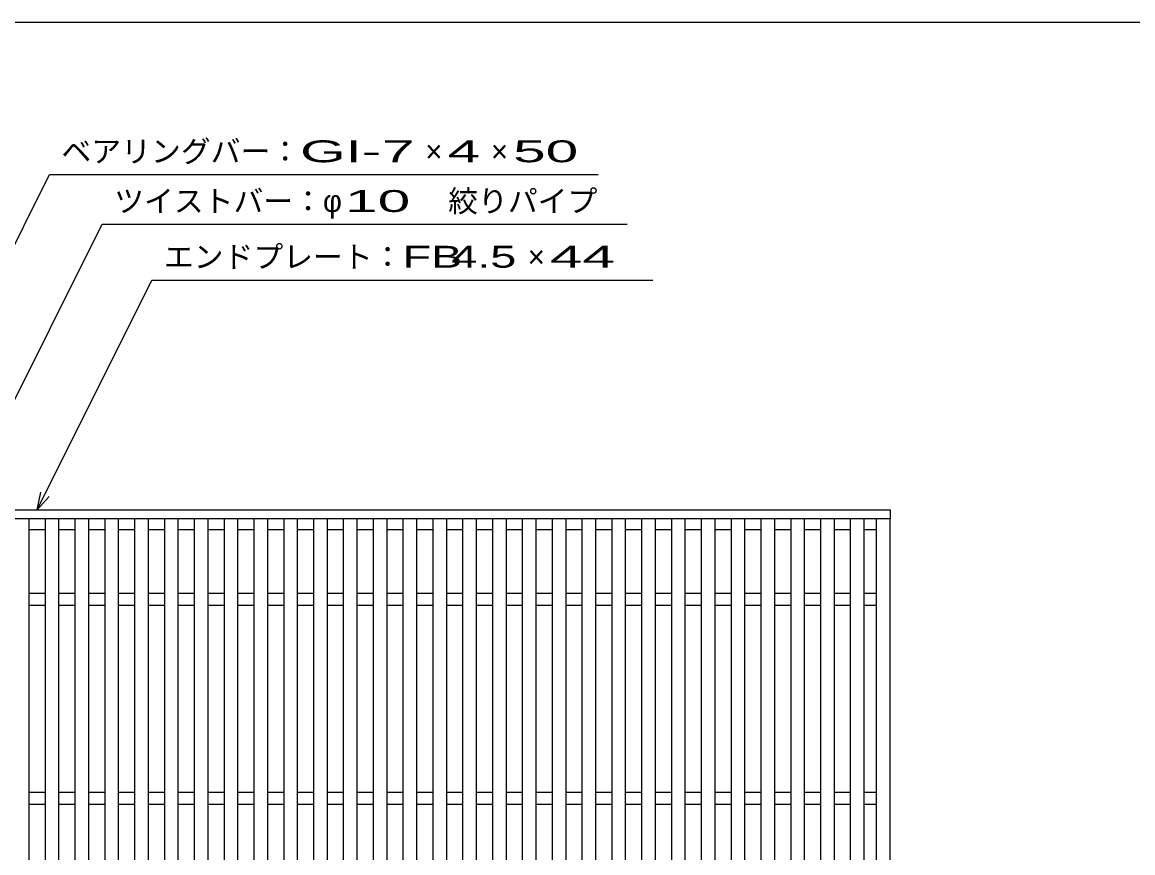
# Model space of a CAD drawing. Units: millimetres, scale not verified. Extents: x -1092 to 1042, y -770 to 629.
# Drawn here: x -692 to -133, y 212 to 629 of the extents above; entities that cross this region are included whole.
import ezdxf
from ezdxf.enums import TextEntityAlignment as Align

# ---------------------------------------------------------------- set-up
doc = ezdxf.new("R2010")
doc.units = ezdxf.units.MM
doc.header["$LTSCALE"] = 6
for name, color, linetype, lineweight in [('0_2', 150, 'Continuous', 25), ('16', 3, 'Continuous', 25), ('22', 4, 'Continuous', 25)]:
    doc.layers.add(name, color=color, linetype=linetype, lineweight=lineweight)
doc.styles.add('ベクトル', font='')
doc.styles.get('ベクトル').set_extended_font_data('ベクトル')

msp = doc.modelspace()

# ---------------------------------------------------------------- linework, layer by layer
at = {"layer": '0_2'}
msp.add_line((-1034.4, 629.1), (1041.6, 629.1), dxfattribs=at)
at = {"layer": '16'}
for p, q in [((-845, 384), (-255, 384)), ((-255, 384), (-255, 379.5)), ((-255, 379.5), (-845, 379.5)), ((-688, 379.5), (-695, 379.5)), ((-688, -201.5), (-688, 379.5)), ((-680, 379.5), (-680, -201.5)), ((-673, 379.5), (-680, 379.5)), ((-673, -201.5), (-673, 379.5)), ((-665, 379.5), (-665, -201.5)), ((-658, 379.5), (-665, 379.5)), ((-658, -201.5), (-658, 379.5)), ((-650, 379.5), (-650, -201.5)), ((-643, 379.5), (-650, 379.5)), ((-643, -201.5), (-643, 379.5)), ((-635, 379.5), (-635, -201.5)), ((-628, 379.5), (-635, 379.5)), ((-628, -201.5), (-628, 379.5)), ((-620, 379.5), (-620, -201.5)), ((-613, 379.5), (-620, 379.5)), ((-613, -201.5), (-613, 379.5)), ((-605, 379.5), (-605, -201.5)), ((-598, 379.5), (-605, 379.5)), ((-598, -201.5), (-598, 379.5)), ((-590, 379.5), (-590, -201.5)), ((-583, 379.5), (-590, 379.5)), ((-583, -201.5), (-583, 379.5)), ((-575, 379.5), (-575, -201.5)), ((-568, 379.5), (-575, 379.5)), ((-568, -201.5), (-568, 379.5)), ((-560, 379.5), (-560, -201.5)), ((-553, 379.5), (-560, 379.5)), ((-553, -201.5), (-553, 379.5)), ((-545, 379.5), (-545, -201.5)), ((-538, 379.5), (-545, 379.5)), ((-538, -201.5), (-538, 379.5)), ((-530, 379.5), (-530, -201.5)), ((-523, 379.5), (-530, 379.5)), ((-523, -201.5), (-523, 379.5)), ((-515, 379.5), (-515, -201.5)), ((-508, 379.5), (-515, 379.5)), ((-508, -201.5), (-508, 379.5)), ((-500, 379.5), (-500, -201.5)), ((-493, 379.5), (-500, 379.5)), ((-493, -201.5), (-493, 379.5)), ((-485, 379.5), (-485, -201.5)), ((-478, 379.5), (-485, 379.5)), ((-478, -201.5), (-478, 379.5)), ((-470, 379.5), (-470, -201.5)), ((-463, 379.5), (-470, 379.5)), ((-463, -201.5), (-463, 379.5)), ((-455, 379.5), (-455, -201.5)), ((-448, 379.5), (-455, 379.5)), ((-448, -201.5), (-448, 379.5)), ((-440, 379.5), (-440, -201.5)), ((-433, 379.5), (-440, 379.5)), ((-433, -201.5), (-433, 379.5)), ((-425, 379.5), (-425, -201.5)), ((-418, 379.5), (-425, 379.5)), ((-418, -201.5), (-418, 379.5)), ((-410, 379.5), (-410, -201.5)), ((-403, 379.5), (-410, 379.5)), ((-403, -201.5), (-403, 379.5)), ((-395, 379.5), (-395, -201.5)), ((-388, 379.5), (-395, 379.5)), ((-388, -201.5), (-388, 379.5)), ((-380, 379.5), (-380, -201.5)), ((-373, 379.5), (-380, 379.5)), ((-373, -201.5), (-373, 379.5)), ((-365, 379.5), (-365, -201.5)), ((-358, 379.5), (-365, 379.5)), ((-358, -201.5), (-358, 379.5)), ((-350, 379.5), (-350, -201.5)), ((-343, 379.5), (-350, 379.5)), ((-343, -201.5), (-343, 379.5)), ((-335, 379.5), (-335, -201.5)), ((-328, 379.5), (-335, 379.5)), ((-328, -201.5), (-328, 379.5)), ((-320, 379.5), (-320, -201.5)), ((-313, 379.5), (-320, 379.5)), ((-313, -201.5), (-313, 379.5)), ((-305, 379.5), (-305, -201.5)), ((-298, 379.5), (-305, 379.5)), ((-298, -201.5), (-298, 379.5)), ((-290, 379.5), (-290, -201.5)), ((-283, 379.5), (-290, 379.5)), ((-283, -201.5), (-283, 379.5)), ((-275, 379.5), (-275, -201.5)), ((-268, 379.5), (-275, 379.5)), ((-268, -201.5), (-268, 379.5)), ((-262, 379.5), (-262, -201.5)), ((-255, 379.5), (-262, 379.5)), ((-255, -201.5), (-255, 379.5)), ((-688, 374), (-680, 374)), ((-673, 374), (-665, 374)), ((-658, 374), (-650, 374)), ((-643, 374), (-635, 374)), ((-628, 374), (-620, 374)), ((-613, 374), (-605, 374)), ((-598, 374), (-590, 374)), ((-583, 374), (-575, 374)), ((-568, 374), (-560, 374)), ((-553, 374), (-545, 374)), ((-538, 374), (-530, 374)), ((-523, 374), (-515, 374)), ((-508, 374), (-500, 374)), ((-493, 374), (-485, 374)), ((-478, 374), (-470, 374)), ((-463, 374), (-455, 374)), ((-448, 374), (-440, 374)), ((-433, 374), (-425, 374)), ((-418, 374), (-410, 374)), ((-403, 374), (-395, 374)), ((-388, 374), (-380, 374)), ((-373, 374), (-365, 374)), ((-358, 374), (-350, 374)), ((-343, 374), (-335, 374)), ((-328, 374), (-320, 374)), ((-313, 374), (-305, 374)), ((-298, 374), (-290, 374)), ((-283, 374), (-275, 374)), ((-268, 374), (-262, 374)), ((-688, 342), (-680, 342)), ((-673, 342), (-665, 342)), ((-658, 342), (-650, 342)), ((-643, 342), (-635, 342)), ((-628, 342), (-620, 342)), ((-613, 342), (-605, 342)), ((-598, 342), (-590, 342)), ((-583, 342), (-575, 342)), ((-568, 342), (-560, 342)), ((-553, 342), (-545, 342)), ((-538, 342), (-530, 342)), ((-523, 342), (-515, 342)), ((-508, 342), (-500, 342)), ((-493, 342), (-485, 342)), ((-478, 342), (-470, 342)), ((-463, 342), (-455, 342)), ((-448, 342), (-440, 342)), ((-433, 342), (-425, 342)), ((-418, 342), (-410, 342)), ((-403, 342), (-395, 342)), ((-388, 342), (-380, 342)), ((-373, 342), (-365, 342)), ((-358, 342), (-350, 342)), ((-343, 342), (-335, 342)), ((-328, 342), (-320, 342)), ((-313, 342), (-305, 342)), ((-298, 342), (-290, 342)), ((-283, 342), (-275, 342)), ((-268, 342), (-262, 342)), ((-688, 336), (-680, 336)), ((-673, 336), (-665, 336)), ((-658, 336), (-650, 336)), ((-643, 336), (-635, 336)), ((-628, 336), (-620, 336)), ((-613, 336), (-605, 336)), ((-598, 336), (-590, 336)), ((-583, 336), (-575, 336)), ((-568, 336), (-560, 336)), ((-553, 336), (-545, 336)), ((-538, 336), (-530, 336)), ((-523, 336), (-515, 336)), ((-508, 336), (-500, 336)), ((-493, 336), (-485, 336)), ((-478, 336), (-470, 336)), ((-463, 336), (-455, 336)), ((-448, 336), (-440, 336)), ((-433, 336), (-425, 336)), ((-418, 336), (-410, 336)), ((-403, 336), (-395, 336)), ((-388, 336), (-380, 336)), ((-373, 336), (-365, 336)), ((-358, 336), (-350, 336)), ((-343, 336), (-335, 336)), ((-328, 336), (-320, 336)), ((-313, 336), (-305, 336)), ((-298, 336), (-290, 336)), ((-283, 336), (-275, 336)), ((-268, 336), (-262, 336)), ((-688, 242), (-680, 242)), ((-673, 242), (-665, 242)), ((-658, 242), (-650, 242)), ((-643, 242), (-635, 242)), ((-628, 242), (-620, 242)), ((-613, 242), (-605, 242)), ((-598, 242), (-590, 242)), ((-583, 242), (-575, 242)), ((-568, 242), (-560, 242)), ((-553, 242), (-545, 242)), ((-538, 242), (-530, 242)), ((-523, 242), (-515, 242)), ((-508, 242), (-500, 242)), ((-493, 242), (-485, 242)), ((-478, 242), (-470, 242)), ((-463, 242), (-455, 242)), ((-448, 242), (-440, 242)), ((-433, 242), (-425, 242)), ((-418, 242), (-410, 242)), ((-403, 242), (-395, 242)), ((-388, 242), (-380, 242)), ((-373, 242), (-365, 242)), ((-358, 242), (-350, 242)), ((-343, 242), (-335, 242)), ((-328, 242), (-320, 242)), ((-313, 242), (-305, 242)), ((-298, 242), (-290, 242)), ((-283, 242), (-275, 242)), ((-268, 242), (-262, 242)), ((-688, 236), (-680, 236)), ((-673, 236), (-665, 236)), ((-658, 236), (-650, 236)), ((-643, 236), (-635, 236)), ((-628, 236), (-620, 236)), ((-613, 236), (-605, 236)), ((-598, 236), (-590, 236)), ((-583, 236), (-575, 236)), ((-568, 236), (-560, 236)), ((-553, 236), (-545, 236)), ((-538, 236), (-530, 236)), ((-523, 236), (-515, 236)), ((-508, 236), (-500, 236)), ((-493, 236), (-485, 236)), ((-478, 236), (-470, 236)), ((-463, 236), (-455, 236)), ((-448, 236), (-440, 236)), ((-433, 236), (-425, 236)), ((-418, 236), (-410, 236)), ((-403, 236), (-395, 236)), ((-388, 236), (-380, 236)), ((-373, 236), (-365, 236)), ((-358, 236), (-350, 236)), ((-343, 236), (-335, 236)), ((-328, 236), (-320, 236)), ((-313, 236), (-305, 236)), ((-298, 236), (-290, 236)), ((-283, 236), (-275, 236)), ((-268, 236), (-262, 236))]:
    msp.add_line(p, q, dxfattribs=at)
at = {"layer": '22'}
for p, q in [((-808, 292), (-677.75, 552.5)), ((-677.75, 552.5), (-401.75, 552.5)), ((-744, 342), (-651.25, 527.5)), ((-651.25, 527.5), (-387.25, 527.5)), ((-684, 384), (-626.25, 499.5)), ((-626.25, 499.5), (-374.25, 499.5)), ((-684, 384), (-682.2, 392.76)), ((-684, 384), (-678, 390.6))]:
    msp.add_line(p, q, dxfattribs=at)

# ---------------------------------------------------------------- texts
at = {"layer": '22', "color": 2, "style": 'ベクトル'}
for s, p in [('ベアリングバー：', (-671.75, 564.2)), ('×', (-488.75, 564.2)), ('×', (-455.75, 564.2)), ('ツイストバー：', (-645.25, 539.2)), ('φ', (-540.25, 539.2)), ('絞りパイプ', (-477.25, 539.2)), ('エンドプレート：', (-620.25, 511.2)), ('×', (-437.25, 511.2))]:
    msp.add_text(s, height=11, dxfattribs=at).set_placement(p, align=Align.MIDDLE_LEFT)
for s, width, p in [('GI-', 2, (-551.75, 564.2)), (' 50 ', 2, (-452.75, 564.2)), (' 7 ', 2, (-518.75, 564.2)), (' 4 ', 2, (-485.75, 564.2)), (' 10 ', 2, (-537.25, 539.2)), ('FB', 1.6, (-500.25, 511.2)), (' 4.5 ', 1.6, (-482.25, 511.2)), (' 44 ', 2, (-434.25, 511.2))]:
    msp.add_text(s, height=11, dxfattribs=dict(at, width=width)).set_placement(p, align=Align.MIDDLE_LEFT)

doc.saveas('drawing.dxf')
